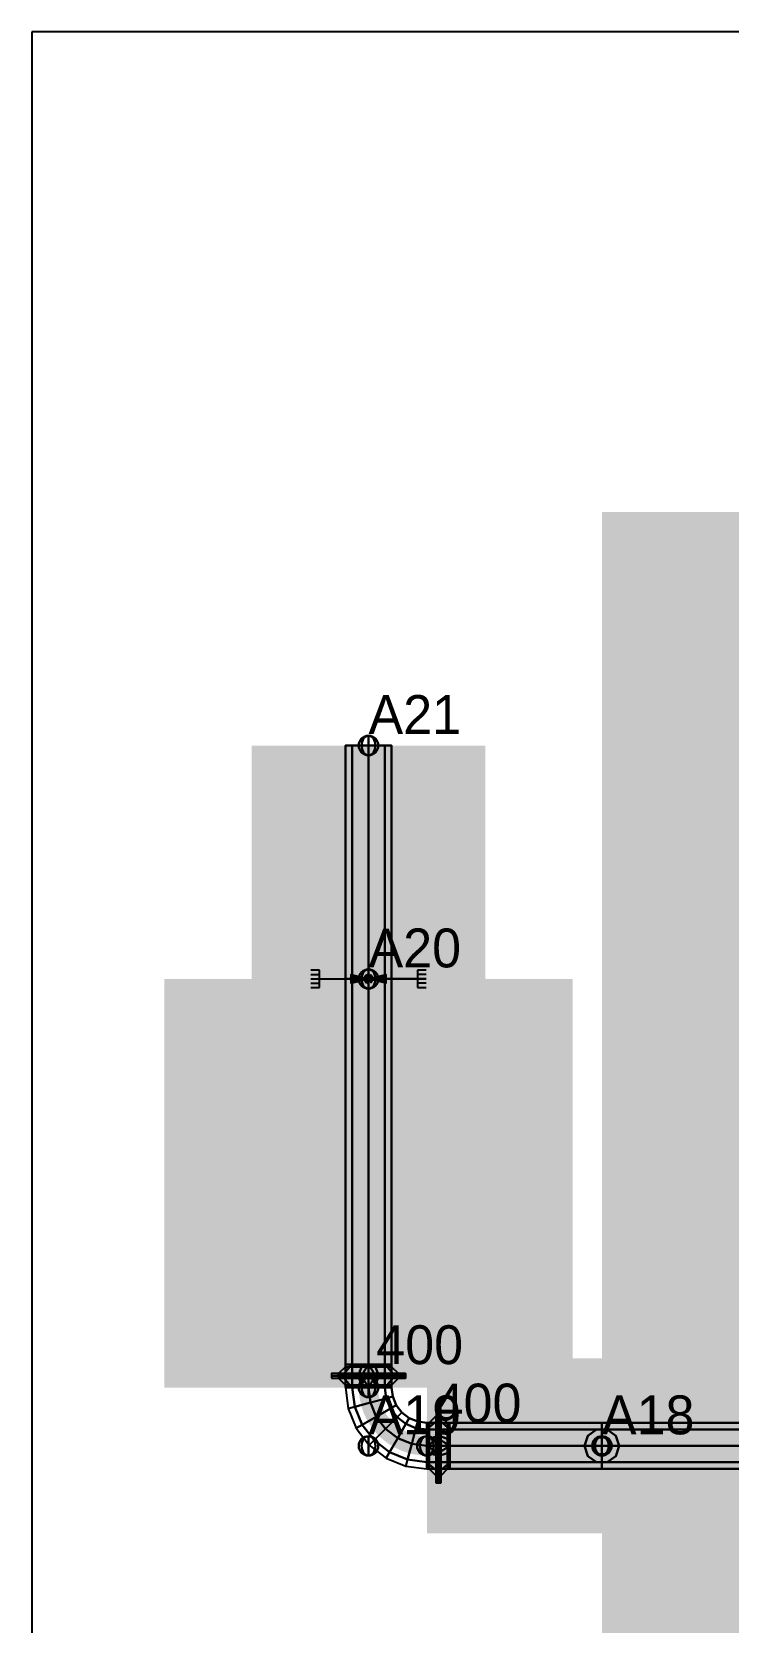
# Model space of a CAD drawing. Extents: x 7 to 469, y 84 to 397.
# Drawn here: x 6.7 to 42.5, y 314.9 to 396.7 of the extents above; entities that cross this region are included whole.
import ezdxf

# ---------------------------------------------------------------- set-up
doc = ezdxf.new("R2010")
doc.units = 0
doc.layers.get('0').update_dxf_attribs({"linetype": 'CONTINUOUS'})
for name, color, linetype in [('3D-MODEL', 1, 'CONTINUOUS'), ('BEND', 5, 'CONTINUOUS'), ('BORDER', 7, 'CONTINUOUS'), ('FLANGE', 11, 'CONTINUOUS'), ('FLATT', 11, 'CONTINUOUS'), ('FRAME', 1, 'CONTINUOUS'), ('POINT', 5, 'CONTINUOUS'), ('PTATT', 7, 'CONTINUOUS'), ('RUN', 5, 'CONTINUOUS'), ('SUPPORT', 1, 'CONTINUOUS')]:
    doc.layers.add(name, color=color, linetype=linetype)

# ---------------------------------------------------------------- blocks, each defined once
blk = doc.blocks.new('DBORD')
at = {"layer": 'BORDER'}
for p, q in [((33, 21), (0, 21)), ((0, 21), (0, 0))]:
    blk.add_line(p, q, dxfattribs=at)
at = {"flags": 9}
blk.add_attdef('SCL', (29.291812, 2.326827), '', height=0.2, dxfattribs=at)
blk = doc.blocks.new('RUN')
at = {"const_width": 1}
blk.add_lwpolyline([(0, 0), (1, 0)], dxfattribs=at)
at = {"flags": 9}
for tag, p in [('SCH', (0.349303, 0.165755)), ('MAT', (0.349303, 0.182422)), ('NOM', (0.349303, 0.149088))]:
    blk.add_attdef(tag, p, '', height=0.01, dxfattribs=at)
blk = doc.blocks.new('3DRUN')
at = {"color": 0, "linetype": 'CONTINUOUS'}
for points in [[(1, 0.353553, -0.353553), (1, 0.5), (0, 0.5), (0, 0.353553, -0.353553)], [(1, 0.5), (1, 0.353553, 0.353553), (0, 0.353553, 0.353553), (0, 0.5)], [(1, 0, -0.5), (1, 0.353553, -0.353553), (0, 0.353553, -0.353553), (0, 0, -0.5)], [(1, 0.353553, 0.353553), (1, 0, 0.5), (0, 0, 0.5), (0, 0.353553, 0.353553)], [(1, -0.353553, -0.353553), (1, 0, -0.5), (0, 0, -0.5), (0, -0.353553, -0.353553)], [(1, 0, 0.5), (1, -0.353553, 0.353553), (0, -0.353553, 0.353553), (0, 0, 0.5)], [(1, -0.353553, 0.353553), (1, -0.5), (0, -0.5), (0, -0.353553, 0.353553)], [(1, -0.5), (1, -0.353553, -0.353553), (0, -0.353553, -0.353553), (0, -0.5)]]:
    blk.add_3dface(points, dxfattribs=at)
blk = doc.blocks.new('POINT')
at = {"color": 0, "linetype": 'BYBLOCK'}
blk.add_circle((0, 0), 0.5, dxfattribs=at)
at = {"color": 0, "linetype": 'BYBLOCK', "extrusion": (1e-16, 0, -1)}
blk.add_circle((0, 0), 0.5, dxfattribs=at)
at = {"color": 0, "linetype": 'BYBLOCK', "extrusion": (0.707107, 0, 0.707107)}
blk.add_circle((0, 0), 0.5, dxfattribs=at)
at = {"color": 0, "linetype": 'BYBLOCK', "extrusion": (0.707107, 0, -0.707107)}
blk.add_circle((0, 0), 0.5, dxfattribs=at)
at = {"color": 0, "linetype": 'BYBLOCK', "extrusion": (-0.707107, 0, -0.707107)}
blk.add_circle((0, 0), 0.5, dxfattribs=at)
at = {"color": 0, "linetype": 'BYBLOCK', "extrusion": (-0.707107, 0, 0.707107)}
blk.add_circle((0, 0), 0.5, dxfattribs=at)
at = {"color": 0, "linetype": 'BYBLOCK', "extrusion": (1, 0, 1e-16)}
blk.add_circle((0, 0), 0.5, dxfattribs=at)
at = {"color": 0, "linetype": 'BYBLOCK', "extrusion": (-1, 0, -2e-16)}
blk.add_circle((0, 0), 0.5, dxfattribs=at)
blk = doc.blocks.new('3DDAMPER')
for p, q in [((-0.15, 0.85), (-0.15, 1)), ((-0.075, 1), (-0.075, 0.85)), ((0, 1), (0, 0.85)), ((0.075, 1), (0.075, 0.85)), ((0.15, 1), (0.15, 0.85)), ((0.15, 0.85), (-0.15, 0.85)), ((0, 0.7), (0, 0.85)), ((0, 0), (0, 0.25))]:
    blk.add_line(p, q)
for points in [[(-0.120847, 0.7, 0.0878), (-0.149375, 0.7), (-0.149375, 0.4), (-0.120847, 0.4, 0.0878)], [(-0.149375, 0.7), (-0.120847, 0.7, -0.0878), (-0.120847, 0.4, -0.0878), (-0.149375, 0.4)], [(-0.120847, 0.7, -0.0878), (-0.046159, 0.7, -0.142064), (-0.046159, 0.4, -0.142064), (-0.120847, 0.4, -0.0878)], [(-0.046159, 0.7, 0.142064), (-0.120847, 0.7, 0.0878), (-0.120847, 0.4, 0.0878), (-0.046159, 0.4, 0.142064)], [(-0.046159, 0.7, -0.142064), (0.046159, 0.7, -0.142064), (0.046159, 0.4, -0.142064), (-0.046159, 0.4, -0.142064)], [(0.046159, 0.7, 0.142064), (-0.046159, 0.7, 0.142064), (-0.046159, 0.4, 0.142064), (0.046159, 0.4, 0.142064)], [(0.046159, 0.7, -0.142064), (0.120847, 0.7, -0.0878), (0.120847, 0.4, -0.0878), (0.046159, 0.4, -0.142064)], [(0.120847, 0.7, 0.0878), (0.046159, 0.7, 0.142064), (0.046159, 0.4, 0.142064), (0.120847, 0.4, 0.0878)], [(0.149375, 0.7), (0.120847, 0.7, 0.0878), (0.120847, 0.4, 0.0878), (0.149375, 0.4)], [(0.120847, 0.7, -0.0878), (0.149375, 0.7), (0.149375, 0.4), (0.120847, 0.4, -0.0878)], [(-0.060676, 0.25, 0.044084), (-0.075, 0.25), (-0.075, 0.4), (-0.060676, 0.4, 0.044084)], [(-0.075, 0.25), (-0.060676, 0.25, -0.044084), (-0.060676, 0.4, -0.044084), (-0.075, 0.4)], [(-0.060676, 0.25, -0.044084), (-0.023176, 0.25, -0.071329), (-0.023176, 0.4, -0.071329), (-0.060676, 0.4, -0.044084)], [(-0.023176, 0.25, 0.071329), (-0.060676, 0.25, 0.044084), (-0.060676, 0.4, 0.044084), (-0.023176, 0.4, 0.071329)], [(-0.023176, 0.25, -0.071329), (0.023176, 0.25, -0.071329), (0.023176, 0.4, -0.071329), (-0.023176, 0.4, -0.071329)], [(0.023176, 0.25, 0.071329), (-0.023176, 0.25, 0.071329), (-0.023176, 0.4, 0.071329), (0.023176, 0.4, 0.071329)], [(0.023176, 0.25, -0.071329), (0.060676, 0.25, -0.044084), (0.060676, 0.4, -0.044084), (0.023176, 0.4, -0.071329)], [(0.060676, 0.25, 0.044084), (0.023176, 0.25, 0.071329), (0.023176, 0.4, 0.071329), (0.060676, 0.4, 0.044084)], [(0.075, 0.25), (0.060676, 0.25, 0.044084), (0.060676, 0.4, 0.044084), (0.075, 0.4)], [(0.060676, 0.25, -0.044084), (0.075, 0.25), (0.075, 0.4), (0.060676, 0.4, -0.044084)]]:
    blk.add_3dface(points)
blk = doc.blocks.new('DAMPER')
for p, q in [((-0.15, 0.85), (-0.15, 1)), ((-0.075, 1), (-0.075, 0.85)), ((0, 1), (0, 0.85)), ((0.075, 1), (0.075, 0.85)), ((0.15, 1), (0.15, 0.85)), ((0.15, 0.85), (-0.15, 0.85)), ((0, 0.7), (0, 0.85)), ((-0.15, 0.7), (-0.15, 0.15)), ((0.15, 0.7), (-0.15, 0.7)), ((0.15, 0.15), (0.15, 0.7)), ((-0.15, 0.4), (0, 0.4)), ((0, 0.4), (0.15, 0.4)), ((0, 0), (0, 0.4))]:
    blk.add_line(p, q)
at = {"flags": 9}
for tag, p in [('SID', (-0.00014, 1.101449)), ('TYP', (-0.00014, 1.084783)), ('STF', (-0.00014, 1.068116)), ('DIR', (-0.00014, 1.051449))]:
    blk.add_attdef(tag, p, '', height=0.01, dxfattribs=at)
blk = doc.blocks.new('FLANGE')
for p, q in [((0, 0), (0.4, 0.25)), ((0, 0), (0.4, -0.25)), ((0.4, -0.5), (0.4, 0.5)), ((0.4, 0), (0.6, 0)), ((0.6, 0.5), (0.6, -0.5)), ((0.6, 0.25), (1, 0)), ((1, 0), (0.6, -0.25))]:
    blk.add_line(p, q)
at = {"flags": 9}
for tag, p in [('WGT', (0.493086, 0.536473)), ('RAT', (0.493086, 0.55314))]:
    blk.add_attdef(tag, p, '', height=0.01, dxfattribs=at)
blk = doc.blocks.new('3DFLNG2')
at = {"linetype": 'CONTINUOUS'}
mesh = blk.add_polymesh((2, 10), dxfattribs=dict(at, n_close=True))
for k, corner in enumerate([(0.4, 0.8), (0.4, 0.647214, 0.470228), (0.4, 0.247214, 0.760845), (0.4, -0.247214, 0.760845), (0.4, -0.647214, 0.470228), (0.4, -0.8), (0.4, -0.647214, -0.470228), (0.4, -0.247214, -0.760845), (0.4, 0.247214, -0.760845), (0.4, 0.647214, -0.470228), (0.5, 0.8), (0.5, 0.647214, 0.470228), (0.5, 0.247214, 0.760845), (0.5, -0.247214, 0.760845), (0.5, -0.647214, 0.470228), (0.5, -0.8), (0.5, -0.647214, -0.470228), (0.5, -0.247214, -0.760845), (0.5, 0.247214, -0.760845), (0.5, 0.647214, -0.470228)]):
    mesh.set_mesh_vertex(divmod(k, 10), corner)
mesh = blk.add_polymesh((2, 10), dxfattribs=dict(at, n_close=True))
for k, corner in enumerate([(0.5, 0.8), (0.5, 0.647214, 0.470228), (0.5, 0.247214, 0.760845), (0.5, -0.247214, 0.760845), (0.5, -0.647214, 0.470228), (0.5, -0.8), (0.5, -0.647214, -0.470228), (0.5, -0.247214, -0.760845), (0.5, 0.247214, -0.760845), (0.5, 0.647214, -0.470228), (0.6, 0.8), (0.6, 0.647214, 0.470228), (0.6, 0.247214, 0.760845), (0.6, -0.247214, 0.760845), (0.6, -0.647214, 0.470228), (0.6, -0.8), (0.6, -0.647214, -0.470228), (0.6, -0.247214, -0.760845), (0.6, 0.247214, -0.760845), (0.6, 0.647214, -0.470228)]):
    mesh.set_mesh_vertex(divmod(k, 10), corner)
mesh = blk.add_polymesh((2, 10), dxfattribs=dict(at, n_close=True))
for k, corner in enumerate([(0, 0.5), (0, 0.404508, 0.293893), (0, 0.154508, 0.475528), (0, -0.154508, 0.475528), (0, -0.404508, 0.293893), (0, -0.5), (0, -0.404508, -0.293893), (0, -0.154508, -0.475528), (0, 0.154508, -0.475528), (0, 0.404508, -0.293893), (0.1, 0.5), (0.1, 0.404508, 0.293893), (0.1, 0.154508, 0.475528), (0.1, -0.154508, 0.475528), (0.1, -0.404508, 0.293893), (0.1, -0.5), (0.1, -0.404508, -0.293893), (0.1, -0.154508, -0.475528), (0.1, 0.154508, -0.475528), (0.1, 0.404508, -0.293893)]):
    mesh.set_mesh_vertex(divmod(k, 10), corner)
mesh = blk.add_polymesh((2, 10), dxfattribs=dict(at, n_close=True))
for k, corner in enumerate([(0.1, 0.5), (0.1, 0.404508, 0.293893), (0.1, 0.154508, 0.475528), (0.1, -0.154508, 0.475528), (0.1, -0.404508, 0.293893), (0.1, -0.5), (0.1, -0.404508, -0.293893), (0.1, -0.154508, -0.475528), (0.1, 0.154508, -0.475528), (0.1, 0.404508, -0.293893), (0.4, 0.65), (0.4, 0.525861, 0.38206), (0.4, 0.200861, 0.618187), (0.4, -0.200861, 0.618187), (0.4, -0.525861, 0.38206), (0.4, -0.65), (0.4, -0.525861, -0.38206), (0.4, -0.200861, -0.618187), (0.4, 0.200861, -0.618187), (0.4, 0.525861, -0.38206)]):
    mesh.set_mesh_vertex(divmod(k, 10), corner)
mesh = blk.add_polymesh((2, 10), dxfattribs=dict(at, n_close=True))
for k, corner in enumerate([(0.6, 0.65), (0.6, 0.525861, 0.38206), (0.6, 0.200861, 0.618187), (0.6, -0.200861, 0.618187), (0.6, -0.525861, 0.38206), (0.6, -0.65), (0.6, -0.525861, -0.38206), (0.6, -0.200861, -0.618187), (0.6, 0.200861, -0.618187), (0.6, 0.525861, -0.38206), (0.9, 0.5), (0.9, 0.404508, 0.293893), (0.9, 0.154508, 0.475528), (0.9, -0.154508, 0.475528), (0.9, -0.404508, 0.293893), (0.9, -0.5), (0.9, -0.404508, -0.293893), (0.9, -0.154508, -0.475528), (0.9, 0.154508, -0.475528), (0.9, 0.404508, -0.293893)]):
    mesh.set_mesh_vertex(divmod(k, 10), corner)
mesh = blk.add_polymesh((2, 10), dxfattribs=dict(at, n_close=True))
for k, corner in enumerate([(0.9, 0.5), (0.9, 0.404508, 0.293893), (0.9, 0.154508, 0.475528), (0.9, -0.154508, 0.475528), (0.9, -0.404508, 0.293893), (0.9, -0.5), (0.9, -0.404508, -0.293893), (0.9, -0.154508, -0.475528), (0.9, 0.154508, -0.475528), (0.9, 0.404508, -0.293893), (1, 0.5), (1, 0.404508, 0.293893), (1, 0.154508, 0.475528), (1, -0.154508, 0.475528), (1, -0.404508, 0.293893), (1, -0.5), (1, -0.404508, -0.293893), (1, -0.154508, -0.475528), (1, 0.154508, -0.475528), (1, 0.404508, -0.293893)]):
    mesh.set_mesh_vertex(divmod(k, 10), corner)
blk = doc.blocks.new('BEND')
at = {"color": 0, "linetype": 'BYBLOCK', "extrusion": (1e-16, 0, -1)}
blk.add_circle((0, 0), 0.5, dxfattribs=at)
at = {"color": 0, "linetype": 'BYBLOCK'}
blk.add_circle((0, 0), 0.5, dxfattribs=at)
at = {"color": 0, "linetype": 'BYBLOCK', "extrusion": (-0.707107, 0, 0.707107)}
blk.add_circle((0, 0), 0.5, dxfattribs=at)
at = {"color": 0, "linetype": 'BYBLOCK', "extrusion": (-0.707107, 0, -0.707107)}
blk.add_circle((0, 0), 0.5, dxfattribs=at)
at = {"color": 0, "linetype": 'BYBLOCK', "extrusion": (0.707107, 0, -0.707107)}
blk.add_circle((0, 0), 0.5, dxfattribs=at)
at = {"color": 0, "linetype": 'BYBLOCK', "extrusion": (0.707107, 0, 0.707107)}
blk.add_circle((0, 0), 0.5, dxfattribs=at)
at = {"color": 0, "linetype": 'BYBLOCK', "extrusion": (-1, 0, -2e-16)}
blk.add_circle((0, 0), 0.5, dxfattribs=at)
at = {"color": 0, "linetype": 'BYBLOCK', "extrusion": (1, 0, 1e-16)}
blk.add_circle((0, 0), 0.5, dxfattribs=at)
at = {"flags": 9}
for tag, p in [('SCH', (0.013631, 0.044686)), ('MAT', (0.013631, 0.028019)), ('NOM', (0.013631, 0.011353)), ('RAD', (0.013631, -0.005314))]:
    blk.add_attdef(tag, p, '', height=0.01, dxfattribs=at)
blk = doc.blocks.new('3DGUIDE')
at = {"extrusion": (-1, 0, 0)}
for p, q in [((0, 0.5, 0.075), (0, 0.425, 0.075)), ((0, 0.5, 0.0375), (0, 0.425, 0.0375)), ((0, 0.5), (0, 0.425)), ((0, 0.5, -0.0375), (0, 0.425, -0.0375)), ((0, 0.425, -0.075), (0, 0.5, -0.075)), ((0, 0.5), (0, 0.15)), ((0, 0.425, 0.075), (0, 0.425, -0.075)), ((0, -0.5), (0, -0.15)), ((0, -0.425, -0.075), (0, -0.425, 0.075)), ((0, -0.5, -0.075), (0, -0.425, -0.075)), ((0, -0.5, -0.0375), (0, -0.425, -0.0375)), ((0, -0.5), (0, -0.425)), ((0, -0.5, 0.0375), (0, -0.425, 0.0375)), ((0, -0.425, 0.075), (0, -0.5, 0.075))]:
    blk.add_line(p, q, dxfattribs=at)
at = {"extrusion": (0, -1, 0)}
for p, q in [((0.075, 0, 0.425), (-0.075, 0, 0.425)), ((-0.075, 0, 0.425), (-0.075, 0, 0.5)), ((-0.075, 0, -0.425), (0.075, 0, -0.425)), ((-0.075, 0, -0.5), (-0.075, 0, -0.425)), ((-0.0375, 0, 0.5), (-0.0375, 0, 0.425)), ((-0.0375, 0, -0.5), (-0.0375, 0, -0.425)), ((0, 0, 0.5), (0, 0, 0.425)), ((0, 0, -0.5), (0, 0, -0.425)), ((0, 0, 0.5), (0, 0, 0.15)), ((0, 0, -0.15), (0, 0, -0.5)), ((0.0375, 0, 0.5), (0.0375, 0, 0.425)), ((0.0375, 0, -0.5), (0.0375, 0, -0.425)), ((0.075, 0, 0.5), (0.075, 0, 0.425)), ((0.075, 0, -0.425), (0.075, 0, -0.5))]:
    blk.add_line(p, q, dxfattribs=at)
for centre, radius in [((-0.000052, 0.000039), 0.000011), ((0.000047, -0.000037), 0.000008)]:
    blk.add_circle(centre, radius, dxfattribs=at)
mesh = blk.add_polymesh((2, 10), dxfattribs=dict(n_close=True))
for k, corner in enumerate([(-0.000041, 0, 0.000039), (-0.000043, 0, 0.000045), (-0.000048, 0, 0.000049), (-0.000055, 0, 0.000049), (-0.00006, 0, 0.000045), (-0.000063, 0, 0.000039), (-0.00006, 0, 0.000033), (-0.000055, 0, 0.000029), (-0.000048, 0, 0.000029), (-0.000043, 0, 0.000033), (0.03737, 0.15), (0.030233, 0.15, 0.021966), (0.011548, 0.15, 0.035541), (-0.011548, 0.15, 0.035541), (-0.030233, 0.15, 0.021966), (-0.03737, 0.15), (-0.030233, 0.15, -0.021966), (-0.011548, 0.15, -0.035541), (0.011548, 0.15, -0.035541), (0.030233, 0.15, -0.021966)]):
    mesh.set_mesh_vertex(divmod(k, 10), corner)
mesh = blk.add_polymesh((2, 10), dxfattribs=dict(n_close=True))
for k, corner in enumerate([(0.000055, 0, -0.000037), (0.000054, 0, -0.000032), (0.00005, 0, -0.000029), (0.000045, 0, -0.000029), (0.000041, 0, -0.000032), (0.000039, 0, -0.000037), (0.000041, 0, -0.000042), (0.000045, 0, -0.000045), (0.00005, 0, -0.000045), (0.000054, 0, -0.000042), (0.03737, -0.15), (0.030233, -0.15, 0.021966), (0.011548, -0.15, 0.035541), (-0.011548, -0.15, 0.035541), (-0.030233, -0.15, 0.021966), (-0.03737, -0.15), (-0.030233, -0.15, -0.021966), (-0.011548, -0.15, -0.035541), (0.011548, -0.15, -0.035541), (0.030233, -0.15, -0.021966)]):
    mesh.set_mesh_vertex(divmod(k, 10), corner)
mesh = blk.add_polymesh((2, 10), dxfattribs=dict(n_close=True))
for k, corner in enumerate([(0.000158, 0.000111), (0.00015, 0.000135), (0.00013, 0.000149), (0.000106, 0.000149), (0.000086, 0.000135), (0.000078, 0.000111), (0.000086, 0.000088), (0.000106, 0.000073), (0.00013, 0.000073), (0.00015, 0.000088), (0.036499, 0, 0.15), (0.029528, 0.021453, 0.15), (0.011279, 0.034712, 0.15), (-0.011279, 0.034712, 0.15), (-0.029528, 0.021453, 0.15), (-0.036499, 0, 0.15), (-0.029528, -0.021453, 0.15), (-0.011279, -0.034712, 0.15), (0.011279, -0.034712, 0.15), (0.029528, -0.021453, 0.15)]):
    mesh.set_mesh_vertex(divmod(k, 10), corner)
mesh = blk.add_polymesh((2, 10), dxfattribs=dict(n_close=True))
for k, corner in enumerate([(-0.000024, -0.000057), (-0.00003, -0.00004), (-0.000045, -0.000029), (-0.000063, -0.000029), (-0.000078, -0.00004), (-0.000084, -0.000057), (-0.000078, -0.000075), (-0.000063, -0.000086), (-0.000045, -0.000086), (-0.00003, -0.000075), (0.036499, 0, -0.15), (0.029528, 0.021453, -0.15), (0.011279, 0.034712, -0.15), (-0.011279, 0.034712, -0.15), (-0.029528, 0.021453, -0.15), (-0.036499, 0, -0.15), (-0.029528, -0.021453, -0.15), (-0.011279, -0.034712, -0.15), (0.011279, -0.034712, -0.15), (0.029528, -0.021453, -0.15)]):
    mesh.set_mesh_vertex(divmod(k, 10), corner)
blk = doc.blocks.new('GUIDE')
at = {"extrusion": (-1, 0, 0)}
for p, q in [((0, 0.5, 0.075), (0, 0.425, 0.075)), ((0, 0.5, 0.0375), (0, 0.425, 0.0375)), ((0, 0.5), (0, 0.425)), ((0, 0.5, -0.0375), (0, 0.425, -0.0375)), ((0, 0.425, -0.075), (0, 0.5, -0.075)), ((0, 0.425, 0.075), (0, 0.425, -0.075)), ((0, -0.425, -0.075), (0, -0.425, 0.075)), ((0, -0.5, -0.075), (0, -0.425, -0.075)), ((0, -0.5, -0.0375), (0, -0.425, -0.0375)), ((0, -0.5), (0, -0.425)), ((0, -0.5, 0.0375), (0, -0.425, 0.0375)), ((0, -0.425, 0.075), (0, -0.5, 0.075))]:
    blk.add_line(p, q, dxfattribs=at)
at = {"extrusion": (0, -1, 0)}
for p, q in [((0.075, 0, 0.425), (-0.075, 0, 0.425)), ((-0.075, 0, 0.425), (-0.075, 0, 0.5)), ((-0.075, 0, -0.425), (0.075, 0, -0.425)), ((-0.075, 0, -0.5), (-0.075, 0, -0.425)), ((-0.0375, 0, 0.5), (-0.0375, 0, 0.425)), ((-0.0375, 0, -0.5), (-0.0375, 0, -0.425)), ((0, 0, 0.5), (0, 0, 0.425)), ((0, 0, -0.5), (0, 0, -0.425)), ((0.0375, 0, 0.5), (0.0375, 0, 0.425)), ((0.0375, 0, -0.5), (0.0375, 0, -0.425)), ((0.075, 0, 0.5), (0.075, 0, 0.425)), ((0.075, 0, -0.425), (0.075, 0, -0.5))]:
    blk.add_line(p, q, dxfattribs=at)
at = {"extrusion": (-1, 0, 0)}
for points in [[(-0.5, 0), (-0.15, 0), (-0.15, -0.0375), (0, 0), (-0.15, 0.0375), (-0.15, 0)], [(0.5, 0), (0.15, 0), (0.15, 0.0375), (0, 0), (0.15, -0.0375), (0.15, 0)]]:
    blk.add_lwpolyline(points, dxfattribs=at)
at = {"extrusion": (0, -1, 0)}
for points in [[(0, 0.5), (0, 0.15), (-0.0375, 0.15), (0, 0), (0.0375, 0.15), (0, 0.15)], [(0, -0.5), (0, -0.15), (0.0375, -0.15), (0, 0), (-0.0375, -0.15), (0, -0.15)]]:
    blk.add_lwpolyline(points, dxfattribs=at)
at = {"flags": 9}
for tag, p in [('TYP', (0.002347, -0.579469)), ('SID', (0.002347, -0.562802)), ('STF', (0.002347, -0.662802)), ('GUP', (0.002347, -0.596135)), ('GDN', (0.002347, -0.612802)), ('GLF', (0.002347, -0.629469)), ('GRI', (0.002347, -0.646135)), ('FCF', (0.002347, -0.679469))]:
    blk.add_attdef(tag, p, '', height=0.01, dxfattribs=at)
blk = doc.blocks.new('FRAME')
at = {"const_width": 1}
blk.add_lwpolyline([(0, 0), (1, 0)], dxfattribs=at)
at = {"flags": 9}
for tag, p in [('XID', (0.5, 1)), ('MAT', (0.5, 0.983333))]:
    blk.add_attdef(tag, p, '', height=0.01, dxfattribs=at)

msp = doc.modelspace()

# ---------------------------------------------------------------- linework, layer by layer
at = {"layer": 'BEND', "const_width": 1}
msp.add_lwpolyline([(24, 327, 0.414213), (27, 324, 0.414213)], format="xyb", dxfattribs=at)

# ---------------------------------------------------------------- block references
at = {"layer": '3D-MODEL', "yscale": 2.375, "zscale": 2.375}
for name, p, xscale, rotation in [('3DRUN', (24, 348, 96), 12, 90), ('3DRUN', (24, 327, 96), 21, 90), ('3DFLNG2', (24, 327, 96), 1.1875, 90), ('3DRUN', (36, 324, 96), 9, 180), ('3DRUN', (60, 324, 96), 24, 180)]:
    msp.add_blockref(name, p, dxfattribs=dict(at, xscale=xscale, rotation=rotation))
at = {"layer": '3D-MODEL', "extrusion": (-1, 0, 0), "xscale": 5.9375, "yscale": 5.9375, "zscale": 5.9375}
msp.add_blockref('3DGUIDE', (-348, 96, -24), dxfattribs=at)
at = {"layer": '3D-MODEL', "xscale": 1.1875, "yscale": 2.375, "zscale": 2.375}
msp.add_blockref('3DFLNG2', (27, 324, 96), dxfattribs=at)
at = {"layer": '3D-MODEL', "extrusion": (0, -1, 0), "xscale": 5.9375, "yscale": 5.9375, "zscale": 5.9375}
msp.add_blockref('3DDAMPER', (36, 96, -324), dxfattribs=at)
at = {"layer": 'BORDER', "xscale": 13.999999, "yscale": 13.999999, "zscale": 13.999999}
msp.add_blockref('DBORD', (6.687501, 102.6875, -12), dxfattribs=at)
at = {"layer": 'FLANGE', "xscale": 1.1875, "yscale": 1.1875, "zscale": 1.1875, "rotation": 90}
msp.add_blockref('FLANGE', (24, 327, 96), dxfattribs=at)
at = {"layer": 'FLANGE', "xscale": 1.1875, "yscale": 1.1875, "zscale": 1.1875}
msp.add_blockref('FLANGE', (27, 324, 96), dxfattribs=at)
at = {"layer": 'FRAME', "xscale": 48, "rotation": 90}
msp.add_blockref('FRAME', (60, 324, 84), dxfattribs=at)
at = {"layer": 'POINT'}
for name, p in [('POINT', (24, 360, 96)), ('POINT', (24, 348, 96)), ('POINT', (24, 327, 96)), ('BEND', (24, 324, 96)), ('POINT', (27, 324, 96)), ('POINT', (36, 324, 96))]:
    msp.add_blockref(name, p, dxfattribs=at)
at = {"layer": 'RUN'}
for p, xscale, rotation in [((24, 348, 96), 12, 90), ((24, 327, 96), 21, 90), ((60, 324, 96), 24, 180), ((36, 324, 96), 9, 180)]:
    msp.add_blockref('RUN', p, dxfattribs=dict(at, xscale=xscale, rotation=rotation))
at = {"layer": 'SUPPORT', "extrusion": (-1, 0, 0), "xscale": 5.9375, "yscale": 5.9375, "zscale": 5.9375}
msp.add_blockref('GUIDE', (-348, 96, -24), dxfattribs=at)
at = {"layer": 'SUPPORT', "extrusion": (0, -1, 0), "xscale": 5.9375, "yscale": 5.9375, "zscale": 5.9375}
msp.add_blockref('DAMPER', (36, 96, -324), dxfattribs=at)

# ---------------------------------------------------------------- texts
at = {"layer": 'FLATT'}
for p in [(24.399999, 328.200012, 96), (27.399999, 325.200012, 96)]:
    msp.add_text('400', height=2, dxfattribs=at).set_placement(p)
at = {"layer": 'PTATT'}
for s, p in [('A21', (24, 360.59375, 96)), ('A20', (24, 348.59375, 96)), ('A19', (24, 324.59375, 96)), ('A18', (36, 324.59375, 96))]:
    msp.add_text(s, height=2, dxfattribs=at).set_placement(p)

# ---------------------------------------------------------------- meshes
at = {"layer": '3D-MODEL'}
mesh = msp.add_polymesh((7, 8), dxfattribs=dict(at, n_close=True))
for k, corner in enumerate([(27, 322.8125, 96), (27, 323.160308, 95.160308), (27, 324, 94.8125), (27, 324.839691, 95.160308), (27, 325.1875, 96), (27, 324.839691, 96.839691), (27, 324, 97.1875), (27, 323.160308, 96.839691), (25.916194, 322.9552, 96), (26.006216, 323.291137, 95.160308), (26.223543, 324.102233, 94.8125), (26.44087, 324.913299, 95.160308), (26.530891, 325.249267, 96), (26.44087, 324.913299, 96.839691), (26.223543, 324.102233, 97.1875), (26.006216, 323.291137, 96.839691), (24.90625, 323.373504, 96), (25.080154, 323.674743, 95.160308), (25.5, 324.401916, 94.8125), (25.919845, 325.129119, 95.160308), (26.09375, 325.430328, 96), (25.919845, 325.129119, 96.839691), (25.5, 324.401916, 97.1875), (25.080154, 323.674743, 96.839691), (24.03899, 324.039001, 96), (24.284929, 324.284942, 95.160308), (24.878679, 324.878692, 94.8125), (25.472429, 325.472442, 95.160308), (25.718368, 325.718383, 96), (25.472429, 325.472442, 96.839691), (24.878679, 324.878692, 97.1875), (24.284929, 324.284942, 96.839691), (23.373518, 324.90625, 96), (23.674732, 325.080169, 95.160308), (24.401924, 325.5, 94.8125), (25.129116, 325.91983, 95.160308), (25.430328, 326.09375, 96), (25.129116, 325.91983, 96.839691), (24.401924, 325.5, 97.1875), (23.674732, 325.080169, 96.839691), (22.955184, 325.916198, 96), (23.291145, 326.006225, 95.160308), (24.102222, 326.223541, 94.8125), (24.913299, 326.440856, 95.160308), (25.249259, 326.530883, 96), (24.913299, 326.440856, 96.839691), (24.102222, 326.223541, 97.1875), (23.291145, 326.006225, 96.839691), (22.8125, 327, 96), (23.16031, 327, 95.160308), (24, 327, 94.8125), (24.839689, 327, 95.160308), (25.1875, 327, 96), (24.839689, 327, 96.839691), (24, 327, 97.1875), (23.16031, 327, 96.839691)]):
    mesh.set_mesh_vertex(divmod(k, 8), corner)

doc.saveas('drawing.dxf')
